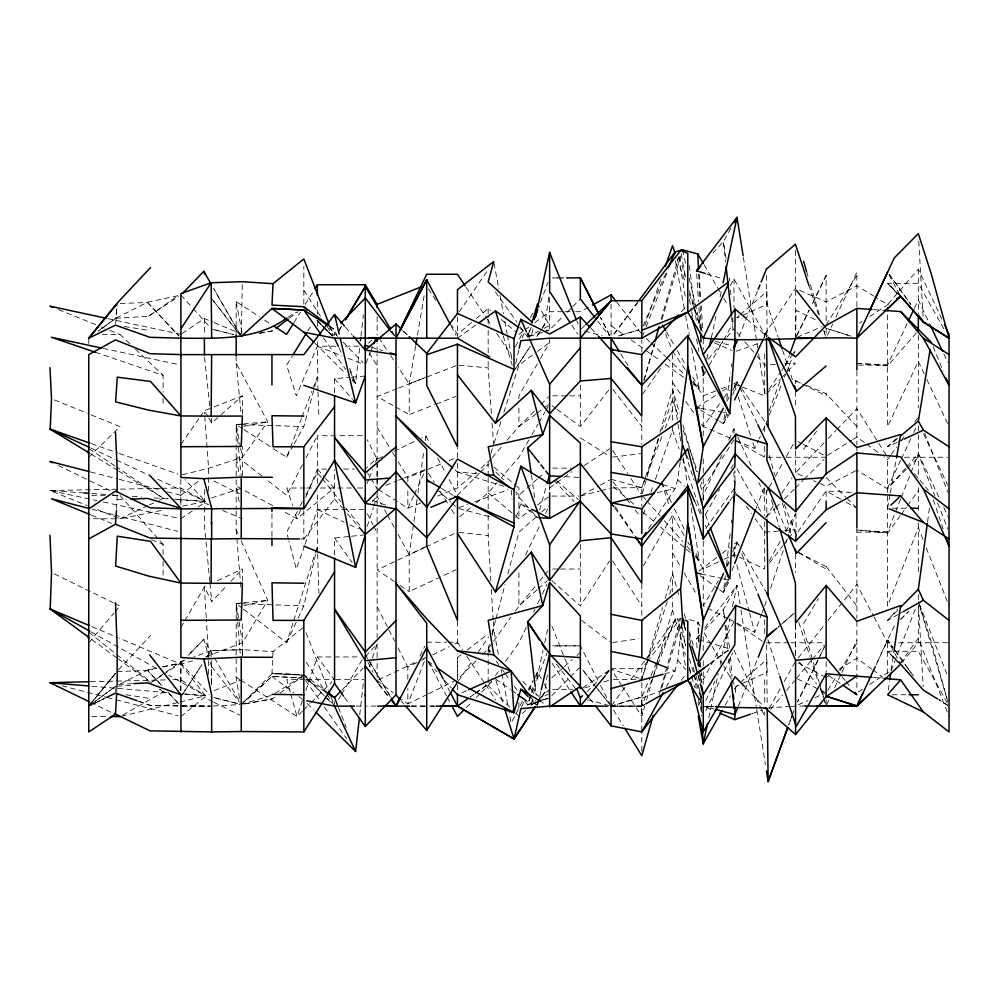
<?xml version="1.0" encoding="UTF-8"?>
<svg xmlns="http://www.w3.org/2000/svg" width="999" height="999" viewBox="0 0 999 999"><rect width="100%" height="100%" fill="white"/><g stroke="black" fill="none" stroke-linecap="round" stroke-linejoin="round"><path stroke-width="0.75" stroke-dasharray="5 3.75" d="M180.856 504.483L180.856 495.254L198.489 481.031M208.579 491.258L208.579 468.244L204.708 415.384M208.579 674.35L208.579 655.931L206.331 619.118M211.651 684.839L211.651 666.608L210.002 660.851M242.37 655.057L242.382 621.266M242.37 581.306L242.37 569.018L215.622 581.605M242.357 475.686L242.382 446.516M242.37 414.248L242.37 395.816L211.401 407.967M271.953 536.351L271.953 513.111M300.849 538.936L303.833 538.961L303.833 508.229M303.833 304.183L303.833 266.471M317.582 552.435L317.382 491.058M317.382 483.379L317.382 435.751L365.259 435.714M317.907 390.509L317.382 340.06M317.382 326.236L317.382 321.628M377.123 677.447L377.123 659.015M377.123 657.479L377.123 643.656L365.259 656.93M377.123 528.434L377.123 637.512M377.123 522.29L377.123 491.57M377.123 477.972L377.123 488.736L367.632 473.002M377.123 476.436L377.123 462.612M377.123 461.076L377.123 353.546M377.123 352.01L377.123 342.782M641.808 751.086L641.808 732.529M641.808 730.993L641.808 696.977L650.424 676.997M641.808 352.21L641.808 339.835M703.246 671.965L703.246 684.24M703.246 665.821L703.246 658.141M703.246 650.449L703.246 633.553M703.246 478.783L703.246 500.262M703.246 472.639L703.246 457.267M734.952 481.431L735.014 470.654M241.296 333.466L242.345 283.229M242.257 655.756L242.382 649.662L273.039 651.66L303.833 626.96M180.831 479.408L180.757 504.845M795.579 337.949L796.166 310.352L816.608 320.292M735.501 692.569L735.664 686.563L723.838 666.37M273.039 651.66L271.99 673.076L303.833 674.675L327.185 692.12M116.758 691.882L117.095 685.951M116.546 508.916L117.17 495.117M115.609 323.601L117.17 303.634M115.609 691.558L116.096 685.401M177.884 295.716L147.527 302.197L115.634 318.306L98.526 330.944L115.634 318.306L116.783 307.617M352.297 380.232L355.594 383.504L359.578 348.376M360.964 336.163L363.386 314.76M359.752 714.797L363.386 682.717M666.171 687.237L675.024 670.991L677.747 660.202L681.43 627.647M719.705 589.885L723.363 592.557L725.324 575.574M726.56 564.76L730.469 530.794M731.355 523.076L731.718 519.992M648.626 528.596L675.024 488.598L677.747 479.67L680.219 461.625M927.584 521.69L929.47 507.854M719.53 421.453L723.363 423.763L725.286 409.94M726.785 399.188L730.419 373.077M731.268 366.933L731.705 363.861M417.045 499.213L409.228 554.682L409.228 591.545L456.081 569.705M417.919 493.044L424.001 449.9M425.312 440.659L425.961 436.039L421.778 438.037M888.273 690.147L889.622 680.906M891.195 670.142L893.893 651.673M544.742 324.363L541.321 329.545L544.742 324.363L549.425 293.044M544.742 692.332L536.201 705.269L544.742 692.332L547.864 671.44M415.659 345.829L409.228 383.866L409.228 414.585L434.752 404.657M417.47 335.189L424.675 292.595M887.599 508.229L890.047 494.405M890.321 492.869L896.565 457.53M704.233 371.216L703.246 375.786L701.598 366.621M706.83 359.028L708.453 351.411M711.375 337.699L715.921 316.358M720.142 296.553L721.44 290.459M708.778 717.844L718.194 673.663M720.142 664.51L729.894 618.806M732.492 606.605L737.037 585.277L704.045 628.808M532.942 328.883L531.306 336.388L527.597 333.753M532.292 699.837L531.306 704.345L527.597 701.723M533.591 693.843L535.227 686.338M536.863 678.833L543.081 650.324M544.717 642.832L548.314 626.323M515.734 363.424L518.818 349.775M298.102 618.194L303.833 605.906L315.684 553.808M316.021 552.322L317.382 546.366L315.484 552.297M540.934 691.146L537.462 706.056L529.17 697.664M488.174 682.579L488.174 648.788L489.348 644.255M492.057 633.678L495.579 620.179M495.979 618.693L505.069 584.39M507.842 573.95L518.906 532.192L537.112 516.071M723.763 578.833L729.832 580.132L723.363 592.557L726.985 579.17M733.016 556.868L737.037 542.007L739.372 546.016M489.972 652.384L488.186 649.887L489.373 645.516M492.145 635.327L493.731 629.507L498.863 657.105M294.118 443.918L303.833 426.548L317.382 376.935L312.437 389.847M539.56 510.127L546.69 484.852M643.905 380.307L654.033 344.493M661.201 319.131L678.496 257.954M659.09 694.555L660.364 690.072M660.789 688.586L680.606 618.456L648.438 660.102M658.241 438.299L641.808 495.154L645.903 499.8M659.977 432.305L672.527 388.923L679.445 412.862M642.232 677.684L662.574 607.579M665.172 598.626L672.527 573.264L676.847 588.249M621.878 685.726L641.808 716.37L644.83 705.906M646.565 699.912L653.483 675.973M653.92 674.475L672.527 610.139L672.527 597.852M643.993 380.344L654.919 343.256M661.925 319.518L681.605 252.759M661.925 687.487L679.42 628.146M542.582 332.355L527.609 336.963L530.606 326.935M548.251 698.226L527.609 704.932L533.179 686.301M535.739 677.697L537.462 671.965L541.258 678.658M490.896 453.471L492.707 447.589M494.08 443.181L501.098 421.091M503.908 412.25L518.906 365.122L536.113 352.422M243.594 609.24L286.651 642.769L293.269 622.002M293.743 620.516L315.01 553.783M729.832 413.499L723.363 423.763L726.673 413.673M732.791 394.955L737.037 381.98L740.596 387.038M367.17 526.411L373.326 507.692M373.801 506.256L377.123 496.178L381.606 504.333M369.543 666.683L371.915 659.49M372.39 658.054L377.123 643.656M667.245 601.635L641.808 679.183L612.612 679.62M669.642 594.318L672.527 585.539M764.697 605.906L766.658 600.074M770.554 588.411L783.228 550.499M785.676 543.206L787.137 538.823M789.085 532.991L795.429 514.035L785.689 531.48M302.435 700.524L296.965 716.495L241.346 680.544M305.919 690.359L317.382 656.98L360.627 656.942M644.83 325.549L660.938 279.108M643.319 514.248L644.83 509.902M650.873 492.482L653.383 485.227M655.406 479.42L672.527 430.082L672.527 425.474M641.808 493.818L641.808 487.612L659.215 437.599M661.775 430.244L672.527 399.35L679.07 418.244M304.533 545.804L296.303 569.043L288.948 541.008M305.045 544.355L317.382 509.502L363.711 509.453M515.971 517.519L520.879 503.696L530.469 508.578M769.193 410.801L780.269 380.244M785.551 365.634L789.247 355.507M791.882 716.108L788.711 724.849L792.931 713.286M792.407 714.647L793.993 710.277M520.442 326.96L527.609 336.963L531.368 326.885M540.496 302.397L548.014 282.23M524.925 701.173L527.609 704.932L534.59 686.201M536.738 680.444L546.94 653.071M737.125 623.264L754.732 632.28L761.55 614.235M762.075 612.849L764.173 607.292M243.968 429.582L286.651 457.267L289.935 448.663M290.484 447.227L301.461 418.531M302.01 417.107L311.888 391.283M642.919 335.239L644.03 332.367M646.241 326.623L668.381 269.206M612.612 706.143L641.808 706.068L652.335 678.796M652.884 677.359L657.317 665.871M657.866 664.435L675.024 619.942L680.119 618.194M424.313 661.5L407.842 703.933L401.698 699.25M723.363 592.557L728.458 579.495M731.855 570.779L734.115 564.972M756.168 508.366L764.085 488.049M856.88 532.167L887.599 532.117L894.992 513.299M895.566 511.85L900.686 498.813M901.26 497.377L910.364 474.213M910.926 472.764L918.331 453.946L934.827 495.929M891.008 670.953L916.046 607.217M365.846 363.673L370.354 352.247M370.916 350.811L372.615 346.528M366.97 483.716L368.668 479.433M369.23 477.997L372.615 469.43M375.424 462.287L377.123 458.004L365.259 469.08M612.612 487.974L641.808 487.612L662.287 435.589M665.134 428.371L672.527 409.578M762.836 430.669L767.02 420.766M769.342 414.997L781.518 384.665M784.415 377.435L785.576 374.55M786.151 373.102L792.532 357.217M793.106 355.769L795.429 350L793.718 352.547M738.985 336.588L757.617 290.734M738.398 705.981L757.617 658.691M300.462 510.202L296.965 518.706L282.105 510.701M305.706 497.452L317.382 469.105L326.648 469.105M335.914 346.191L317.382 346.203L296.303 395.829L286.638 365.097L292.295 355.956M643.044 326.161L666.42 271.953M651.036 675.574L656.568 662.737M657.192 661.313L675.024 619.942L628.683 682.379M726.598 566.233L729.058 560.539M732.742 551.985L737.037 542.007L739.36 547.777M522.165 337.849L524.712 332.205M521.515 707.217L524.075 701.585M529.17 690.297L532.991 681.842M535.539 676.198L537.462 671.965L536.038 674.725M736.138 440.596L754.732 448.526L758.478 440.284M759.09 438.911L760.339 436.163M703.246 499.8L703.246 495.192L722.215 454.233M728.746 440.109L733.978 428.821L737.25 435.876M705.868 710.751L732.667 652.859M286.651 642.769L297.465 619.555M413.673 495.729L407.842 508.241L396.328 500.924M414.31 494.343L424.675 472.115M705.856 700.499L714.922 681.006M894.205 625.948L875.873 665.334L887.599 640.122L892.969 647.577L887.599 640.122L899.912 662.849M827.459 335.227L832.691 324.026M835.951 317.033L856.88 272.215L856.88 307.867M826.81 704.595L829.42 698.988M834.652 687.787L841.183 673.788M841.845 672.389L856.88 640.184M723.363 423.763L727.996 413.948M763.711 338.211L766.358 332.605L767.369 335.527M858.416 365.097L887.599 365.06L907.217 323.476M914.397 308.229L918.331 299.912L929.445 323.476M900.673 460.264L887.599 487.999L906.255 469.343M901.323 458.878L911.138 438.074M913.748 432.517L917.02 425.586M525.586 555.119L540.272 524.487M545.616 513.349L548.289 507.779M526.248 627.472L518.906 642.794L504.445 662.961M533.603 612.15L534.94 609.365M537.599 603.796L539.61 599.625M542.282 594.043L546.952 584.303M420.055 656.106L424.725 646.378M796.927 335.264L809.165 310.239M826.148 275.499L811.887 304.683L826.148 275.499L826.148 322.777M817.994 660.139L797.614 701.835L819.355 657.33M818.681 658.741L824.113 647.627M796.253 336.563L809.165 310.19M820.042 655.943L825.474 644.842M515.409 346.815L523.226 331.618M530.344 317.819L533.191 312.287M522.514 700.961L511.138 723.064L509.14 712.324M528.209 689.922L533.191 680.257M302.36 464.835L286.638 495.292L266.945 479.945M305.944 457.904L317.382 435.751M297.352 511.388L286.638 532.155L288.561 539.535M300.224 505.856L302.36 501.698M305.944 494.78L317.382 472.627L321.291 477.485M726.972 401.286L729.133 397.152M732.729 390.259L737.037 381.98L739.048 386.126M733.978 621.84L703.246 679.645L701.51 673.651M730.232 285.726L733.978 278.971L764.697 334.315L764.697 337.387M705.494 514.585L719.742 488.961M730.981 468.718L733.229 464.672M769.193 560.988L780.444 540.871M286.651 457.267L293.369 445.242M730.968 228.147L723.363 241.696L713.036 252.884M768.443 488.523L764.697 495.217L758.815 482.505M769.193 487.187L774.437 477.809M775.187 476.461L783.441 461.738M786.438 456.368L795.429 440.297M769.193 708.403L780.444 688.311M784.19 681.605L795.429 661.525M705.519 371.803L703.246 375.786L702.097 366.608M709.278 365.147L722.851 341.208M723.601 339.885L732.642 323.913M725.112 705.182L730.381 695.866M734.153 689.223L739.123 683.541M537.337 363.798L518.906 395.829L518.906 398.901M540.409 358.466L549.625 342.457L549.625 339.385M528.883 439.947L518.906 457.292L501.061 478.034M531.955 434.602L538.111 423.926M538.873 422.589L545.017 411.913M545.791 410.577L548.089 406.568M180.931 627.397L184.053 622.002M184.84 620.654L204.358 586.913L207.18 585.589M643.344 565.821L672.527 515.322L671.565 512.45M803.546 623.588L818.356 598.551M338.499 699.512L340.859 695.516M341.646 694.218L362.125 659.815M205.669 656.805L242.382 642.782L267.794 600.249L239.972 538.186M727.634 618.393L703.246 605.906L718.219 580.931M726.885 566.483L729.245 562.537M293.918 322.615L300.387 312.175M305.244 304.345L313.336 291.283M307.667 331.156L311.713 324.625M826.148 324.937L856.88 275.462M827.771 690.297L835.851 677.272M839.897 670.766L856.88 643.418M733.978 439.822L703.246 487.999L701.236 482.192M551.898 580.744L580.357 605.906L609.415 561.088M699.525 661.226L697.851 663.811L698.875 669.705M182.605 694.155L201.91 664.747L180.931 696.715M206.943 657.08L211.139 650.686L242.382 649.662L211.139 650.686L193.856 656.905M206.955 657.092L211.151 650.699L211.463 684.565M515.721 368.369L530.232 346.366L514.01 371.004M540.471 330.831L536.201 337.312L540.471 330.844M764.697 334.315L795.429 288.549M768.968 389.46L780.918 371.64M781.767 370.367L784.327 366.546M785.189 365.272L792.869 353.821M765.559 517.395L773.238 505.944M781.767 493.231L792.007 477.984M459.178 311.9L487.674 270.354M458.316 681.118L473.002 659.715M478.184 652.16L488.548 637.05M491.995 632.017L493.731 629.507M797.926 531.943L826.148 490.921L852.272 492.47M180.931 444.455L199.151 418.219M200.025 416.97L204.358 410.726L209.99 408.516M642.682 394.106L661.113 367.52M729.782 500.961L733.316 495.904M705.968 528.246L733.978 488.823M182.38 474.787L208.579 468.244L242.382 457.28L267.794 421.84L236.176 363.062L236.176 355.382M482.692 654.283L488.174 648.788L492.694 642.482M493.606 641.221L510.764 617.27M515.284 610.976L535.751 585.701M488.174 685.651L489.985 683.129M495.404 675.574L499.925 669.268M803.546 449.413L817.107 430.469M730.419 438.149L703.246 426.548L720.416 402.684M724.038 397.652L729.457 390.122M890.309 455.731L887.599 459.478L883.915 456.78M891.22 454.483L896.64 447.003M901.16 440.759L905.668 434.515M914.709 422.04L917.419 418.294M900.249 515.746L887.599 533.216L856.88 530.007L887.599 532.117M901.16 514.497L906.58 507.017M907.479 505.769L918.331 490.784M900.249 663.224L918.331 638.274L949.05 716.458M641.808 706.068L604.932 706.143L611.076 706.131L624.974 687.324M699.325 635.027L696.503 638.761L697.29 651.111M681.218 680.381L685.901 674.25M303.833 538.961L334.553 498.926L334.553 469.73M641.808 681.118L641.808 668.668L647.489 661.326M557.005 409.34L580.357 426.548L609.215 389.46M769.505 562.899L782.941 545.716M783.903 544.492L787.749 539.585M788.711 538.349L795.429 529.757L784.677 530.606M798.301 657.879L824.225 625.174M828.071 620.354L856.88 584.49L873.313 615.659M90.722 703.708L115.297 673.426L88.749 706.143L104.795 698.313L91.433 704.844M606.281 674.55L609.153 671.028M115.222 673.975L88.749 706.131L104.795 698.301M539.722 580.931L543.681 576.173M544.667 574.987L548.638 570.217M770.654 709.315L782.542 695.067M786.5 690.321L794.43 680.831M796.415 678.458L811.288 660.614M812.274 659.427L824.163 645.154M901.473 662.986L918.331 642.769L918.331 605.444M88.761 642.769L113.948 613.124M114.947 611.937L119.992 606.006L114.398 603.271M708.204 359.203L726.048 338.274M727.035 337.113L733.978 328.983M481.093 468.206L491.146 458.828M492.145 457.667L502.06 446.153M507.005 440.397L518.906 426.573L534.265 411.201M476.361 502.822L488.174 492.919L497.102 482.642M941.857 319.081L918.331 269.168L887.599 304.533L874.799 296.728M916.345 332.904L887.599 365.971L858.416 363.436M905.444 468.344L887.599 488.873L856.88 470.154M906.43 467.207L918.331 453.521L939.897 499.275M898.201 614.435L887.599 620.404L897.626 608.953M372.177 501.71L377.123 496.178M699.6 635.401L696.503 638.761L702.297 640.534M704.77 629.807L723.363 609.652L737.037 585.277L739.959 603.696M681.518 311.688L685.689 307.168M118.307 669.892L150.574 635.476M206.244 617.582L204.358 586.913L211.738 601.61L226.523 585.876M230.757 581.381L242.37 569.018M766.82 393.569L780.594 378.896M781.655 377.772L795.429 363.099L784.677 363.798M824.038 442.819L795.429 472.889L805.206 477.135M162.7 666.92L180.919 663.036L184.041 659.79L180.919 663.011L164.111 674.025M828.271 438.386L835.688 430.694M836.75 429.595L856.88 408.703L886.775 455.956M341.97 689.972L363.174 668.094M897.352 610.601L887.599 620.404M900.786 619.268L908.466 611.538L900.786 619.305M543.993 331.843L549.625 329.832L562.799 316.596M567.182 312.188L571.578 307.779M572.677 306.681L580.357 298.951M479.395 473.164L457.455 495.217L448.663 478.708M480.494 472.052L488.174 464.335M466.233 707.617L471.715 702.097M476.111 697.689L480.494 693.269M481.593 692.17L488.174 685.551L514.51 712.037M551.823 695.591L580.357 666.92M243.431 702.285L271.978 673.651L303.833 675.212L331.268 702.821M476.111 660.876L457.455 679.57L457.455 653.458M540.846 404.607L548.526 396.915M795.429 487.999L803.109 480.319M804.207 479.22L823.95 459.465M907.354 468.244L918.331 457.267L947.514 457.23M766.895 516.471L774.575 508.803M775.674 507.704L780.069 503.334M784.452 498.951L794.33 489.098M302.435 711.076L296.965 716.495L290.871 694.38M303.534 709.989L310.102 703.483M311.201 702.409L332.018 681.805M88.761 457.267L119.992 426.635L88.611 413.848M581.455 328.821L584.74 325.699M586.937 691.583L597.914 681.181M605.594 673.9L608.878 670.779M897.227 442.295L887.599 446.778L896.29 438.573M368.494 343.156L371.728 340.135M209.59 659.415L203.796 639.273L188.199 655.469L203.796 639.273L241.234 704.482L271.953 676.423L302.31 677.921L271.953 676.41L241.234 704.52L213.137 697.377L239.76 704.108M208.791 418.069L211.738 422.977L219.68 415.934M220.816 414.922L242.37 395.816M541.658 512.037L548.488 505.993M537.112 589.81L518.906 605.931L518.906 569.043M538.249 588.798L547.352 580.744M551.898 677.622L563.286 667.557M564.423 666.545L572.39 659.49M576.935 655.456L580.357 652.434M537.112 479.17L518.906 495.242L515.609 491.933M538.249 478.159L543.943 473.139M522.315 713.448L525.736 710.426M531.418 705.406L538.249 699.387M539.385 698.376L549.625 689.335M736.812 317.595L739.123 315.584M740.284 314.573L766.87 291.458L767.207 304.295L737.025 317.982M740.284 682.542L766.87 659.415L767.207 672.252L735.664 686.563M897.651 438.436L887.599 446.778M471.628 322.427L457.455 334.315L451.648 325.224M476.361 318.469L488.174 308.579L490.546 310.552M459.815 516.683L471.628 506.78M437.612 496.053L457.455 487.937L476.361 472.152M180.856 716.483L204.358 697.502L212.512 701.573M461.076 654.795L457.455 657.604L457.455 678.821M467.12 650.112L487.674 634.19M698.95 571.116L717.382 557.03M722.302 553.271L729.67 547.639M734.59 543.881L737.037 542.007M289.398 318.169L297.814 311.813M244.218 703.995L272.552 698.85L274.962 697.027M279.77 693.393L302.622 676.148M710.039 663.661L729.832 648.975L725.848 624.775M710.039 663.611L729.832 648.975L703.746 640.983M537.337 351.523L549.625 342.457M536.113 413.873L518.906 426.573L518.906 405.057M537.337 412.974L543.481 408.441M544.717 407.53L548.401 404.807M549.625 487.999L571.753 471.678M518.906 334.328L523.813 330.719M525.049 329.807L529.97 326.198M534.877 322.577L549.625 311.725L563.448 311.713M515.359 515.709L518.906 518.681L531.193 509.64M537.337 505.119L549.625 496.078L578.821 496.053M457.467 338.174L476.473 324.563M475.212 693.456L491.683 681.668L475.212 693.418M115.634 318.306L148.601 316.233L178.421 295.354M152.335 681.593L164.748 672.889M165.996 672.015L180.894 661.575L186.663 659.502M182.093 333.516L204.358 318.531L212.812 322.053M180.856 518.693L193.232 510.377M198.177 507.042L204.358 502.884L208.591 504.645M148.601 316.233L178.334 296.753M149.9 683.353L162.825 674.874M584.19 465.571L609.802 448.751M859.452 323.226L862.025 321.541M869.742 316.483L890.334 302.972M582.917 687.624L609.802 669.979M858.166 692.032L863.311 688.661M869.742 684.44L891.632 670.092M288.112 317.17L295.966 312.212M696.503 407.604L717.419 394.38M722.652 391.071L729.195 386.938M734.427 383.641L737.037 381.98M275.025 693.406L302.522 676.036M827.434 455.469L851.76 440.222M853.034 439.41L856.88 437L865.484 443.294M826.148 677.497L828.708 675.886M838.948 669.467L856.88 658.229L871.628 669.005M122.702 715.084L163.411 692.032L167.919 692.432M641.808 706.131L644.517 704.607L641.808 706.131L611.076 706.131L597.639 688.973M899.525 613.686L903.496 611.45M588.374 307.317L580.357 311.7L575.749 311.713M581.693 495.317L599.05 485.814M600.387 485.089L609.74 479.97M527.609 336.963L538.623 331.206M544.118 328.321L549.625 325.437L539.735 308.029M855.544 470.854L826.148 486.213L817.769 482.579M527.609 704.932L535.864 700.599M537.237 699.887L548.251 694.118M147.527 670.154L156.631 668.206L147.527 670.154L115.634 686.276L88.749 706.131L115.634 686.276L132.118 685.239M407.842 679.345L407.842 667.057L420.242 660.963M421.628 660.289L424.375 658.94M432.654 654.882L449.188 646.753M454.695 644.055L457.455 642.694M427.135 694.455L407.842 703.933L407.842 688.561M428.521 693.781L456.081 680.244M382.704 456.643L377.123 459.303L367.345 439.872M393.868 451.323L416.196 440.696M378.521 679.857L417.594 661.238M423.176 658.578L425.961 657.255M425.949 546.665L377.123 569.917L395.092 582.03M148.002 505.594L119.992 518.806L88.761 518.718M149.413 504.932L153.609 502.947M159.216 500.299L163.411 498.314L168.082 498.676M718.618 561.838L703.246 569.03L695.566 555.606M724.2 559.228L733.978 554.657L738.161 556.618M424.388 547.614L409.228 554.682L398.027 534.265M425.761 546.965L456.081 532.829M898.613 441.658L902.734 439.735M461.688 692.881L467.345 690.384M796.965 337.35L821.977 326.71M798.351 704.72L808.079 700.586M815.034 697.627L824.762 693.493M407.842 482.117L407.842 477.51L443.281 463.012M448.951 460.689L457.455 457.217L457.455 448.014M420.604 503.021L407.842 508.241L407.842 489.797M397.227 388.574L377.123 396.553L394.505 406.318M398.663 388.012L425.949 377.185M385.739 485.314L397.227 480.744M398.663 480.182L402.984 478.471M404.42 477.897L425.961 469.343M641.808 698.226L659.053 691.433M715.821 390.921L703.246 395.829L692.719 380.482M721.403 388.736L729.782 385.477M214.198 690.571L242.357 679.607M456.031 365.671L409.228 383.866L398.239 367.182M436.176 404.108L456.031 396.391M458.903 507.704L467.607 504.52M474.862 501.86L508.241 489.647M548.214 698.301L531.306 704.345L542.732 699.949L522.277 681.168M736.238 351.186L759.415 343.094M752.172 713.586L762.312 710.052M211.513 497.977L242.357 487.962M584.74 687.924L594.979 684.702M603.758 681.942L609.615 680.107M544.118 331.556L549.625 329.832M270.916 695.504L241.234 704.482L272.552 698.85M192.57 660.739L180.931 664.223L119.143 638.136M618.393 335.989L638.885 329.882L618.393 335.976M611.076 706.131L641.808 696.977L612.537 705.669M664.61 673.85L675.024 670.991L667.807 668.069M580.357 496.053L599.375 491.071M600.836 490.684L609.615 488.386M121.491 716.246L178.446 702.397M179.945 702.035L205.419 695.828L180.931 664.223L180.707 690.309M657.18 492.644L675.024 488.598L663.473 484.727M243.868 605.556L267.794 600.249L243.731 602.722M162.7 666.907L180.919 663.011L209.603 694.742M161.176 510.464L119.992 518.806L94.256 508.416M182.542 506.131L205.419 501.486L185.015 479.545M243.868 426.261L267.794 421.84L243.731 423.901M612.612 642.544L638.736 638.748M612.612 457.092L641.808 453.546M334.553 554.982L334.553 537.999L349.925 536.401M351.461 536.238L365.297 534.802M242.233 602.884L236.214 603.496L236.176 677.197L239.748 699.874M334.553 392.719L334.553 378.671L349.925 377.36M351.461 377.222L365.297 376.036M242.233 424.026L236.214 424.538L236.176 509.752M778.533 531.081L764.697 532.167L755.044 518.543M768.106 708.029L789.472 706.418M790.996 706.318L804.744 706.031M775.449 364.398L764.697 365.097L756.767 355.781M213.212 706.031L239.673 704.62M118.694 684.39L132.355 683.666M117.17 499.725L126.286 499.325M120.217 303.509L147.54 302.46L178.846 335.889L147.54 302.46M117.17 671.59L147.54 670.416L162.15 686.026L147.54 670.416M90.397 681.705L166.633 679.882M172.864 679.732L180.644 679.545L205.419 695.828L182.105 693.855M160.414 488.324L49.95 490.534L87.113 505.531M161.975 488.286L180.644 487.912L205.419 501.486L174.326 499.3M947.514 642.732L898.351 642.769M376.036 706.118L365.284 706.093M411.363 706.093L426.723 706.118M557.305 277.909L552.697 277.909L560.377 277.897M558.841 277.909L564.984 277.909L561.913 277.897M564.984 311.713L574.213 311.713M345.179 346.191L359.078 346.178M552.697 395.829L568.069 395.829M569.605 395.829L580.357 395.829M736.65 441.346L764.697 457.267L784.677 457.267M786.213 457.267L826.148 457.267M904.495 457.267L918.331 457.267M552.697 468.119L571.141 468.094M343.631 469.093L354.445 469.08M305.157 487.999L286.8 487.999L292.607 505.544M306.681 487.999L314.323 487.999M320.442 487.999L351.298 487.999M357.517 487.999L363.723 487.999M892.207 508.229L907.567 508.229M552.697 569.03L558.841 569.03M560.377 569.03L580.357 569.03M426.723 642.22L446.703 642.22M448.239 642.22L457.455 642.22L462.562 649.912M766.233 642.769L789.285 642.769M790.821 642.769L826.148 642.769M874.025 617.02L887.599 642.769L892.207 642.769M578.821 645.866L552.697 645.866L580.357 645.854L597.814 680.119M611.076 668.693L641.808 668.668M305.157 679.645L286.8 679.632L290.459 692.906M306.681 679.645L334.203 679.645L317.382 656.98M335.764 679.645L363.723 679.645M552.697 689.335L572.677 689.31M892.207 694.755L907.567 694.755M182.467 706.156L211.651 706.131M356.056 706.106L363.748 706.118M892.207 651.273L887.599 651.261L898.113 662.662M893.743 651.273L918.331 651.298L947.551 703.446M411.363 706.093L425.187 706.106M180.931 706.081L210.115 706.118L149.962 705.331L138.474 701.261M102.135 334.415L119.992 334.465L129.932 343.893M91.733 495.304L105.12 495.342M112.55 495.367L118.506 495.392M91.733 716.52L108.092 716.57M177.834 706.068L149.962 705.294L138.474 701.223M239.285 424.637L236.214 424.538L241.159 475.586M240.821 424.675L303.833 426.548M239.285 603.608L236.214 603.496L237.587 620.579M240.821 603.658L303.833 605.906M706.293 706.268L713.873 706.58M271.978 673.651L302.31 675.162M564.984 476.66L578.821 477.422M856.88 363.311L887.599 365.06M84.153 492.944L49.95 490.534L97.14 500.686M91.933 493.494L105.919 494.48M112.138 494.917L118.357 495.354M132.355 496.341L141.683 497.002M154.121 497.877L168.107 498.863M873.476 309.603L882.529 310.252M174.301 499.138L205.419 501.486L154.62 477.809M91.933 686.238L168.107 692.682M873.476 677.472L882.529 678.271M458.991 365.259L488.174 367.869L491.433 413.948M455.094 469.942L457.455 471.99L480.119 474.013M182.917 693.793L205.419 695.828L168.656 675.274M458.991 532.355L488.174 535.489L490.896 581.568M124.388 326.511L149.6 330.469M125.874 694.705L149.6 698.426M701.048 408.404L722.252 412.162M723.763 412.425L726.797 412.962M107.792 318.631L180.856 334.34M103.197 348.389L179.333 364.747M701.048 573.975L722.252 578.508M103.222 501.998L179.333 518.369M213.137 329.42L233.841 334.64L211.651 329.046M90.572 471.953L117.657 478.946M119.168 479.333L161.289 490.209M167.308 491.758L180.856 495.254M92.07 509.24L113.137 514.672M114.635 515.059L177.847 531.356M61.988 685.789L105.619 697.052M107.13 697.439L114.648 699.387M116.159 699.775L177.847 715.696M458.941 508.616L491.683 517.207M715.321 341.358L731.892 345.816M703.259 706.068L713.81 708.903M584.74 331.056L602.297 335.801M587.662 699.799L609.615 705.744M611.076 479.245L641.808 487.612M689.472 619.667L697.851 621.977L700.212 626.011M706.643 273.913L721.128 278.346M371.141 347.103L382.842 350.686M457.455 471.99L503.883 486.338M851.036 336.126L826.148 328.259L849.562 335.751M638.873 678.221L611.076 669.13L621.041 684.452M95.504 352.297L163.087 375.324L163.087 392.232M91.321 443.618L117.757 452.922M119.231 453.446L177.997 474.113M372.602 500.337L387.225 505.756M733.978 383.841L764.697 395.829L764.697 352.784M317.382 346.203L342.058 355.944M347.864 358.229L363.823 364.523M58.529 309.64L95.692 324.65M101.411 326.96L104.271 328.109M109.977 330.419L119.992 334.465M54.371 399.9L87.188 413.274M91.508 515.159L111.551 523.364M151.636 539.76L163.087 544.443L163.087 555.194M214.223 322.64L242.37 334.365M222.665 510.501L242.37 518.718M795.429 383.778L795.429 380.719L801.011 383.079M806.593 385.439L826.148 393.693L856.88 426.548M91.846 626.61L117.707 637.537M799.612 290.359L826.148 301.86L856.88 285.801L873.513 295.941M714.223 342.794L732.042 350.499M813.586 480.756L816.37 481.968M706.006 707.205L715.596 711.35M91.109 448.214L115.097 459.403M116.508 460.052L148.976 475.187M739.56 557.267L764.697 569.03L764.697 521.391M317.382 509.502L344.143 522.165M349.787 524.825L358.229 528.833M58.354 465.534L110.177 490.646M90.572 702.359L112.987 713.224M797.527 678.97L826.148 692.906M54.321 573.901L112.999 602.584M795.429 380.719L801.011 383.466M802.409 384.153L826.148 395.829L826.148 393.693M213.861 481.031L239.66 493.918M213.861 702.247L239.66 715.147M826.148 566.483L796.765 551.585L826.148 569.03L826.148 566.483L856.88 605.906M728.995 619.093L735.764 622.564M798.101 441.695L802.11 443.768M803.446 444.468L826.148 456.281M798.101 662.911L823.476 676.111M272.652 505.606L236.176 485.964L239.835 505.319M91.034 631.868L159.116 669.942M395.841 407.068L409.228 414.585M840.846 499.2L826.148 490.921L826.148 499.637M846.19 502.21L855.544 507.48M441.433 488.449L453.459 495.492M700.336 409.915L718.244 420.679M90.996 454.083L117.333 470.167M118.644 470.966L163.411 498.314L116.034 466.67M539.173 700.549L545.704 704.57M580.357 437.837L609.802 456.468M378.396 489.547L395.042 500.112M329.433 326.398L334.553 329.67L336.775 335.339M306.393 679.632L325.587 691.907M236.176 677.197L240.06 679.707M242.682 428.733L236.214 424.538L240.422 446.865M236.176 335.414L236.176 301.611L259.465 316.733M264.635 320.092L271.104 324.288M89.136 448.713L114.748 465.821M400.237 585.489L409.228 591.545M828.708 675.561L841.508 684.29M736.538 623.576L763.423 641.895M520.192 328.509L522.664 330.257M495.479 678.958L510.302 689.46M511.538 690.334L516.483 693.843M427.959 661.288L431.643 663.898M611.076 325.624L624.937 335.502M631.231 339.985L645.092 349.862M646.353 350.761L660.202 360.639M665.247 364.235L684.14 377.697M692.956 383.991L699.25 388.474L691.296 345.954M700.162 575.661L718.481 588.998M866.707 444.193L878.995 453.184M872.851 669.904L882.679 677.097M91.696 639.46L116.858 657.904M118.119 658.828L149.575 681.88M159.64 689.26L163.411 692.032L159.815 689.148M552.085 405.719L555.769 408.429M329.633 325.999L334.553 329.67L334.553 335.302M271.953 676.423L294.018 692.894M298.926 696.553L302.61 699.3M581.58 620.379L609.852 641.845M377.123 680.519L393.094 692.694M262.025 476.111L236.176 455.981L239.273 475.636M242.357 608.291L236.214 603.496L242.382 642.782M89.061 632.429L115.447 653.583M116.646 654.545L150.225 681.455M494.093 467.232L515.359 485.052M516.545 486.038L518.906 488.024L518.906 518.681M520.879 503.696L537.462 517.569L516.196 494.155M501.173 319.468L516.545 332.342M488.174 492.919L514.173 514.71M746.877 319.131L766.932 336.301M613.423 486.8L628.708 499.875M629.882 500.874L635.764 505.906M642.819 511.938L654.582 522.002M660.451 527.035L685.139 548.151M686.325 549.15L691.021 553.184M695.729 557.205L699.25 560.214L690.421 503.633M556.455 480.419L578.071 499.338M488.186 649.887L490.459 651.972M436.975 489.31L450.624 501.923M451.76 502.972L456.318 507.18M646.303 338.511L649.687 341.695M650.811 342.757L665.459 356.581M666.583 357.642L684.615 374.662M692.494 382.105L699.25 388.474L691.433 374.987M135.464 349.126L163.087 375.324M677.747 479.67L684.44 486.063M403.683 331.331L408.079 335.527M314.847 343.156L345.691 373.688M307.13 703.496L313.748 710.027M900.636 296.228L887.599 283.304L918.331 283.341L943.805 328.796M900.636 664.185L887.599 651.261L899.55 663.149M899.55 295.18L887.599 283.304L898.113 294.693M826.148 477.51L845.903 497.252M847.002 498.351L855.781 507.13M402.585 330.569L408.079 336.064M495.854 472.065L503.546 479.782M488.174 648.788L490.372 650.998M515.609 713.149L518.906 716.458M317.607 320.791L322.902 326.211M323.963 327.285L332.43 335.951M305.944 676.835L323.963 695.254M325.025 696.328L331.381 702.834M745.741 687.811L762.786 705.481M329.083 327.61L337.6 336.438M342.932 341.945L363.149 362.887M553.871 480.282L574 501.523M590.946 328.209L597.302 334.952M178.846 703.858L167.37 691.595L178.846 703.92M180.919 295.055L192.183 307.517M193.219 308.654L209.603 326.773M428.771 662.699L436.975 671.865M444.143 679.882L451.311 687.886M317.382 469.105L324.313 476.885M325.299 477.997L334.203 487.999L296.965 518.706L294.543 511.401M646.927 500.961L660.264 516.071M664.372 520.716L682.841 541.633M686.937 546.278L691.046 550.924M695.154 555.569L699.25 560.214L694.542 550.474M119.992 495.392L158.978 539.772M160.002 540.934L163.087 544.443M334.553 378.671L352.597 399.463M334.553 498.926L342.482 508.079M347.44 513.811L358.341 526.398M677.747 660.202L685.776 669.48M345.454 327.173L352.397 335.189M400.961 700.611L403.933 704.058M736.95 332.48L740.908 337.138M744.879 341.795L755.781 354.608M914.51 473.613L928.383 490.422M842.007 676.773L844.979 680.369M845.978 681.568L850.923 687.562M322.265 478.696L340.846 501.785M345.729 507.867L360.389 526.086M378.721 684.602L389.285 697.764M597.639 321.016L609.153 335.701M799.262 661.9L816.545 683.965M820.391 688.86L824.225 693.768M596.678 687.749L582.267 669.367L594.755 685.289M595.716 686.513L609.153 703.658M556.343 664.11L575.549 688.623M616.833 302.272L640.846 333.029M612.999 481.705L625.474 497.689M626.435 498.926L631.243 505.069M635.077 510.002L638.923 514.922M211.651 298.639L239.323 334.091M213.561 301.086L239.323 334.128M211.651 666.608L239.323 702.085M612.936 389.46L641.808 426.548M589.66 698.363L594.318 704.332M390.422 330.831L394.081 335.764L390.422 330.856M379.258 684.19L389.485 697.602M530.194 696.378L537.462 706.056L536.913 701.46M889.385 274.638L910.851 304.458L889.385 274.65M913.536 676.148L893.855 648.813L907.254 667.557M334.553 537.999L352.098 562.449M908.153 668.806L910.826 672.552M495.354 291.933L516.858 321.953M496.241 661.151L498.938 664.897M502.522 669.904L504.308 672.402M505.207 673.651L509.69 679.907M514.173 686.163L518.643 692.419M344.493 697.389L349.013 703.708M614.697 507.854L634.577 535.839M746.265 506.156L751.535 513.586M323.464 337.899L345.779 369.58M352.023 378.446L355.594 383.504L348.401 365.085M305.619 680.531L320.791 702.072M324.363 707.13L346.678 738.798M741.483 388.299L766.358 423.638M672.527 382.405L682.18 396.278M685.689 401.323L694.467 413.936M701.498 424.026L703.246 426.548M672.527 351.074L685.689 370.254M615.347 506.843L634.977 535.901M465.971 287.088L486.426 317.882M487.275 319.168L491.545 325.587M496.653 333.279L511.138 355.095L511.925 359.44M466.833 656.331L484.727 683.279M485.576 684.565L495.804 699.962M571.828 325.199L577.797 334.253M378.808 337.674L387.262 350.499M390.634 355.632L394.867 362.05M552.197 663.398L570.117 690.571M612.737 450.474L627.684 473.451M631.006 478.558L640.971 493.881M612.737 561.088L641.808 605.906M303.833 290.384L320.442 316.196M327.085 326.536L332.892 335.564M306.318 662.225L326.248 693.206M327.085 694.48L333.728 704.832M428.446 288.886L435.901 300.562M428.446 473.239L434.253 482.317M440.047 491.408L448.339 504.383M451.648 509.577L455.794 516.071M620.779 353.833L628.059 365.584M613.498 710.052L623.201 725.711M377.123 427.285L391.67 451.073M392.482 452.397L394.905 456.368M398.139 461.65L407.842 477.51M369.218 352.722L377.123 365.834M208.054 416.845L204.358 410.726L204.595 413.836M394.43 335.477L392.07 331.506L394.43 335.539M390.484 696.827L368.431 659.815L390.484 696.89M365.284 654.532L367.644 658.503M704.145 264.772L720.691 293.032M723.838 298.414L727.784 305.145M704.145 632.742L711.238 644.842M712.025 646.191L723.051 665.034M742.482 551.361L766.583 592.794M672.527 552.934L680.207 566.171M684.053 572.789L697.102 595.304M666.42 331.793L674.238 345.292M677.359 350.686L685.177 364.185M684.053 535.464L672.527 515.322L672.527 591.708M687.886 542.182L689.422 544.867M544.305 684.015L549.625 693.393M736.975 468.718L762.449 514.61M384.59 509.777L386.825 513.861M387.575 515.222L394.293 527.472M889.048 274.825L899.912 294.892M425.961 436.039L430.357 444.293M437.674 458.054L445.741 473.201M428.159 661.388L446.466 695.791M447.202 697.165L450.861 704.045M451.036 325.936L456.043 335.402M443.881 680.294L449.6 691.171M600.599 685.564L609.677 703.408M377.123 606.78L388.299 628.696M388.986 630.069L394.58 641.033M398.064 647.876L407.842 667.057M367.345 513.623L372.939 524.712M373.626 526.111L377.123 533.041M368.044 662.487L372.939 672.202M739.722 387.512L757.142 423.389M661.613 482.242L671.703 503.134M674.387 508.703L685.139 530.981M943.818 353.971L947.739 362.287M924.212 373.826L918.331 361.351L887.599 426.548L887.599 312.287M926.822 379.37L949.05 426.511M923.551 433.903L947.739 485.189M943.818 507.592L949.05 518.681M339.023 347.789L342.207 354.657M349.862 371.141L355.594 383.504M737.899 437.287L752.284 468.369M733.978 650.037L760.776 707.966M761.438 709.377L764.697 716.433L764.697 711.837M236.176 511.288L236.176 529.72L239.335 536.775M694.692 501.386L701.585 516.858M705.356 525.287L706.605 528.109M527.16 333.466L529.67 339.111M777.946 510.701L787.774 533.466M933.128 346.628L943.156 371.004M686.463 454.82L689.31 461.775M665.571 333.828L671.952 349.638M741.683 553.558L757.342 592.582M576.935 321.253L578.071 324.126M551.898 626.061L571.253 674.862M784.34 504.483L794.48 530.207M924.587 432.979L947.914 492.345M937.674 503.159L947.914 529.22M922.876 539.248L918.331 527.659L887.599 605.906L887.599 457.267M926.285 547.927L949.05 605.856M919.467 604.32L947.914 676.698M338.436 707.554L346.178 727.384M329.533 325.212L333.441 335.277M306.069 632.717L328.409 690.284M331.206 697.452L333.991 704.682M705.431 514.66L709.228 524.837M677.06 258.791L685.626 283.479M689.148 293.631L694.18 308.154M694.692 309.603L702.747 332.829M683.104 429.87L697.702 472.015M672.527 430.082L679.07 448.951M682.604 459.115L702.747 517.182M933.328 499.8L943.156 528.708M689.422 638.873L690.908 643.281M766.358 301.86L778.171 337.088M782.604 350.299L792.444 379.657M661.425 482.292L669.143 505.269M685.376 453.883L694.08 480.307M808.865 285.277L818.468 314.585M823.75 330.706L825.674 336.563L823.975 330.644M798.788 622.452L809.827 656.168M810.314 657.629L818.468 682.542M820.391 688.411L823.276 697.202M823.75 698.663L825.674 704.532L823.975 698.601M767.831 639.547L779.357 674.937M919.255 604.482L931.355 642.182L947.814 701.635L918.331 601.585M734.452 385.314L737.749 395.604M738.224 397.078L750.961 436.763M752.846 442.644L754.732 448.526M503.171 335.851L512.2 365.097M495.941 680.419L503.171 703.808M806.58 271.553L808.328 277.472M810.501 284.852L819.63 315.871M803.546 629.183L819.192 682.354M819.63 683.84L823.538 697.127M679.47 256.606L685.526 277.335M689.422 290.721L693.318 303.996M695.042 310.002L701.098 330.657M685.526 645.292L677.747 618.631L685.526 666.296M689.422 658.678L693.743 673.438M694.18 674.987L701.96 701.573M771.478 500.062L779.183 526.798M682.916 424.837L696.765 472.739M700.224 484.715L703.246 495.192M677.285 589.747L679.445 597.24M684.203 613.723L685.501 618.219M689.397 631.705L693.294 645.192M698.051 661.675L699.787 667.669M672.527 610.139L685.514 655.044M689.41 668.506L695.029 687.974M698.488 699.937L702.821 714.909M769.23 455.444L774.587 474.737M782.392 502.934L791.445 535.576M684.515 625.824L685.739 630.319M697.964 675.249L699.999 682.742M734.777 557.642L733.978 547.002M736.775 565.097L749.15 611.388M749.55 612.874L754.732 632.28M682.479 249.8L685.651 263.261M689.173 278.221L701.498 330.582M684.24 625.237L685.651 631.218M696.216 676.098L701.847 700.037M236.176 301.611L242.095 332.879M240.697 448.351L242.382 457.28M675.374 260.914L685.326 314.061M685.601 315.584L689.298 335.327M494.006 263.074L498.863 289.148M500.012 295.279L503.434 313.686M504.857 321.353L507.142 333.629M507.43 335.164L511.138 355.095M501.148 669.38L501.723 672.452M502.01 673.975L508.004 706.193M681.156 253.546L685.576 277.997M689.447 299.388L691.383 310.09M691.658 311.613L692.482 316.196M696.628 339.123L698.838 351.348M682.267 627.622L685.576 645.953M689.447 667.357L690.821 674.987M699.138 671.166L701.198 682.941M726.098 258.329L723.363 241.696L725.574 261.75M729.332 277.984L729.832 281.006M724.862 618.731L723.363 609.652L724.213 617.37M678.746 256.818L685.526 298.339M743.356 257.218L757.692 347.739M758.653 353.883L765.459 396.84M740.933 609.827L756.468 708.029M756.718 709.565L765.459 764.809M672.527 388.923L677.772 422.565M678.021 424.1L679.682 434.802M679.919 436.326L680.644 440.921M683.266 457.742L687.562 485.277M531.456 475.174L534.677 497.889M689.335 265.547L694.355 305.357M694.555 306.893L696.291 320.667M689.335 633.503L690.484 642.694M693.581 667.195L694.355 673.314M694.555 674.849L696.291 688.636M698.026 702.409L698.413 705.469M535.127 686.138L536.201 695.329M209.778 405.944L204.433 356.481M211.201 418.331L211.738 422.977M731.68 317.307L733.041 329.658M725.062 625.087L727.946 651.323M728.795 659.04L731.006 679.095M236.176 363.062L241.171 414.148M209.84 581.818L204.445 525.474L204.383 488.586M209.99 583.341L211.738 601.61M511.263 490.084L512.012 499.075M236.176 529.72L240.859 587.237M237.712 622.14L240.472 656.306M730.544 290.172L730.893 294.742M732.667 317.632L733.016 322.215M730.419 656.605L731.955 676.435M492.082 423.164L493.606 444.655M699.15 274.25L700.761 299.151M701.161 305.369L702.859 331.83M696.703 273.888L698.488 301.686M698.888 307.854L700.174 327.922M702.659 366.533L703.246 375.786L702.846 366.546M699.15 642.207L697.851 621.977L698.738 642.007M700.449 662.437L700.861 668.668M700.961 670.217L701.76 682.667M697.989 661.925L698.488 669.642M698.888 675.824L699.375 683.541M699.775 689.71L700.174 695.891M700.274 697.439L701.46 715.958M491.346 589.248L493.156 619.954M493.244 621.49L493.606 627.634M918.768 241.358L923.201 318.756M918.593 606.231L923.201 686.725M698.738 274.051L699.899 300.262M700.174 306.418L701.273 331.094M699.625 662.05L699.899 668.219M700.174 674.387L700.586 683.628M701.061 694.43L701.81 711.375M317.969 392.02L318.893 416.158M317.62 553.958L318.893 593.431M766.358 332.605L766.445 337.275M766.47 489.997L766.92 517.919M766.433 275.374L767.17 336.001M766.445 644.892L767.195 705.519M180.919 663.011L180.894 661.575L180.919 690.609M795.941 513.199L796.141 531.456M204.358 318.531L204.395 335.227M795.441 250.387L795.491 288.836M795.504 290.372L795.566 336.501M795.441 624.5L795.491 656.793M457.467 316.92L457.467 336.613M457.467 684.877L457.467 690.933M918.331 269.168L918.331 313.736M918.331 335.227L918.331 407.767M918.331 425.811L918.331 478.509M918.331 487.724L918.331 513.836M918.331 523.051L918.331 572.777M918.331 594.555L918.331 603.883M887.599 642.769L887.599 673.501M856.88 371.016L856.88 444.805M856.88 446.366L856.88 451.048M856.88 527.484L856.88 618.281M856.88 621.353L856.88 691.333M826.148 327.884L826.148 338.037M826.148 661.763L826.148 672.439M826.148 699.887L826.148 705.993M795.429 391.433L795.429 406.743M795.429 451.148L795.429 472.639M795.429 554.02L795.429 572.714M795.429 624.088L795.429 653.521M764.697 426.548L764.697 434.228M764.697 446.516L764.697 457.267M764.697 487.999L764.697 515.596M764.697 619.73L764.697 635.089M764.697 679.645L764.697 705.706M733.978 278.971L733.978 307.767M733.978 428.821L733.978 433.429M733.978 471.903L733.978 481.131M703.246 338.898L703.246 349.65M703.246 369.63L703.246 437.3M703.246 541.296L703.246 605.906M672.527 354.058L672.527 423.938M641.808 417.195L641.808 444.555M641.808 495.367L641.808 506.206M641.808 584.078L641.808 618.244M641.808 682.667L641.808 716.37M611.076 304.108L611.076 336.613M580.357 385.065L580.357 426.548M580.357 544.455L580.357 605.906M549.625 297.764L549.625 331.106M549.625 485.014L549.625 492.694M518.906 702.659L518.906 708.791M488.174 308.579L488.174 317.932M488.174 319.493L488.174 324.176M488.174 330.419L488.174 353.821M488.174 361.626L488.174 367.869M488.174 462.275L488.174 476.71M488.174 477.609L488.174 509.19M488.174 515.384L488.174 535.489M457.455 463.361L457.455 487.937M457.455 621.253L457.455 647.302M377.123 316.671L377.123 335.102M377.123 462.375L377.123 490.034M334.553 701.86L334.553 704.67M317.382 301.661L317.382 313.948M163.087 398.376L163.087 406.056M163.087 561.338L163.087 576.698M88.761 338.986L88.761 343.594M341.646 326.236L337.699 332.854L341.646 326.248M637.949 301.898L612.936 335.589L637.949 301.935M794.267 613.199L777.984 627.197L794.267 613.199M473.938 694.355L470.142 697.077L473.938 694.33M272.552 330.881L257.642 333.591L272.552 330.881M434.415 706.118L428.271 706.118L434.415 706.131M713.873 706.543L706.293 706.206L713.873 706.505M947.764 705.344L938.785 699.612L947.764 705.306M332.355 335.939L316.995 320.479L332.355 335.964M701.71 703.483L700.162 700.898L701.71 703.533M240.472 335.189L213.736 288.611L240.472 335.202M609.677 335.414L600.599 317.607L609.677 335.452"/><path stroke-width="1.5" d="M272.402 477.297L241.234 477.172L203.796 478.658L180.919 477.46L180.931 354.608L149.962 353.696L115.497 339.897L88.749 354.595L88.749 731.93L115.497 714.135L116.671 693.368M180.856 355.856L180.856 337.412M272.402 657.33L241.234 657.18L203.796 658.978L180.919 657.517L180.931 508.229L149.6 475.274M180.919 620.342L241.234 620.004L242.382 583.229L211.139 583.316L211.251 538.374M180.919 446.728L241.234 446.453L242.382 416.059L211.139 416.133L211.651 354.608L303.833 354.608L334.553 314.573L344.468 326.024M115.497 714.135L149.962 730.843L211.651 731.93L211.651 694.755L203.796 658.978M88.749 538.948L115.497 524.238L149.962 538.049L211.651 538.961L211.651 522.052M211.651 731.93L241.234 731.53L241.234 657.18M211.651 538.961L241.234 538.623L241.234 477.172M271.953 545.641L271.953 537.899M271.953 511.563L271.953 508.466L180.931 508.878L149.962 507.779L115.497 491.071L88.749 508.866M271.953 385.002L271.953 354.27M241.234 731.53L303.833 731.93L303.833 620.404L334.553 571.965M369.68 346.653L365.297 345.317L365.284 498.676M489.785 356.943L457.467 338.211L365.284 338.162L365.297 297.977L340.909 323.114M365.284 695.304L365.297 665.933L378.321 682.966M377.123 341.246L377.123 338.174M449.088 499.762L457.467 496.291L457.455 620.404L426.723 546.178L426.723 449.125L396.004 416.158L426.723 445.492L452.722 467.907M426.723 354.72L457.467 344.205L457.455 446.778L426.723 385.439L426.723 353.346L457.467 313.486L514.01 338.711L514.01 369.43L495.479 423.189L457.467 374.937M457.467 533.466L495.479 591.87L514.01 526.81L514.01 489.635L520.879 466.196L549.625 483.878L580.357 463.349L613.786 506.58M531.243 473.663L527.609 447.927L542.732 434.49L549.625 415.459L580.357 443.081L580.357 540.821L549.625 580.469L549.65 544.755L520.879 466.196M678.383 315.072L641.808 354.583L641.808 416.009L611.076 378.434L580.357 381.006L549.625 413.786L549.65 384.265L529.67 339.111M519.168 348.251L520.879 340.671L549.625 338.162L641.808 338.174L641.808 300.711L680.606 250.487L682.479 249.8L697.851 254.008L703.358 263.436M744.68 686.713L735.089 676.773L703.259 731.905L703.259 694.717L701.71 685.888M728.895 502.222L703.259 538.923L703.259 508.204L734.789 466.933L735.664 434.465L767.207 444.093L766.87 460.164L783.216 501.623M856.88 527.31L856.88 452.959L900.636 456.805L923.326 488.936L949.05 546.053L946.103 537.375M856.88 369.842L856.88 308.391L871.965 309.49M680.606 250.487L687.787 253.296L687.787 312.138L703.259 338.099C754.495 342.395 805.606 336.513 856.88 338.162L894.205 257.992L918.331 233.629L931.355 274.226L949.05 338.186L923.326 322.14L900.636 296.241L896.777 298.751M365.297 345.317L365.284 350.075L396.004 354.72L390.159 352.922M514.01 523.064L457.467 497.827L426.723 537.687L396.004 508.341L365.284 534.415L365.297 497.627M729.919 578.596L734.952 481.431M735.077 456.793L735.089 453.721L768.106 487.937L795.579 511.525L826.148 473.601L856.88 452.959M734.902 340.834L735.089 309.028L745.704 318.119M211.438 524.4L211.651 508.878M766.87 636.6L767.207 617.157L757.916 594.03M767.207 617.157L735.664 605.506L734.789 644.792L703.259 694.717L700.411 684.24M734.902 346.628L735.089 339.548M715.321 709.315L734.902 714.597L735.089 707.504L715.384 706.618M750.724 714.085L734.789 719.642L734.989 712.125M89.186 637.612L50.187 609.028L51.523 572.539L49.975 535.214M89.685 453.271L50.187 429.145L51.523 398.738L49.975 367.644M328.971 323.726L303.833 258.991L273.039 283.691L271.99 305.107L303.833 306.718L328.409 325.075M115.497 524.238L116.446 510.452M598.364 336.076L641.808 385.302L687.787 335.639L729.832 413.499L734.69 343.918M764.922 707.692L795.579 734.577L795.579 660.289L766.583 592.794M736.263 494.38L768.106 521.653L795.579 541.146L796.166 534.502L795.042 531.643M681.43 627.647L682.479 618.344L680.606 588.561L687.787 523.089L687.787 485.914L641.808 546.016L635.489 537.112M360.439 340.734L360.789 337.674M315.946 712.212L355.594 751.473L359.403 717.869M733.84 501.461L734.902 492.207M698.226 660.814L703.246 620.404L696.503 573.001L687.787 523.089L703.246 620.404L723.526 573.364M680.419 460.114L682.479 445.079L680.606 420.467L687.787 366.358L687.787 335.639M949.05 620.404L923.376 600.249L918.331 589.323L927.372 523.226M733.84 348.514L734.265 345.442M889.847 679.37L890.746 673.214M894.117 650.137L900.636 605.519L856.88 621.291L826.148 585.389L795.579 623.026L795.429 583.229L779.607 528.284M949.05 446.778L923.376 430.119L918.331 421.091L930.106 349.9M415.921 344.318L416.945 338.224M896.565 457.53L900.636 434.478L856.88 447.515L826.148 417.844L795.579 448.951L795.429 416.059L768.393 338.461M709.427 346.84L711.051 339.223M723.076 282.842L737.037 217.32L696.503 270.804L705.194 273.464M698.276 716.246L703.246 743.756L707.479 723.938M535.564 316.883L549.625 252.36L576.373 319.817M541.283 689.66L549.625 653.883L527.609 621.778L542.732 605.531L549.625 582.504L580.357 615.921L580.357 688.561M547.115 483.366L549.625 474.45L549.625 483.528M654.882 341.508L659.09 326.586M653.196 715.434L641.808 755.719L624.825 728.321M537.874 699.737L520.879 689.26L514.01 712.699L457.455 694.755L452.335 689.035M303.833 546.053L355.594 567.345L365.297 534.802L365.284 668.281M531.893 322.64L537.462 304.008L538.973 306.681M665.471 266.046L672.527 245.729L675.049 252.984M514.01 338.711L520.879 319.343L549.625 333.953L580.357 316.983L589.885 327.085M365.297 376.036L355.594 402.934L303.833 385.327M789.772 353.971L795.579 338.037L813.923 338.037L810.863 338.099M787.662 727.759L768.131 781.68L766.433 770.941M787.662 727.834L768.131 781.68L767.232 708.628M534.053 319.68L537.812 309.603M673.913 254.845L675.024 251.985L682.479 249.8M734.677 563.523L755.606 509.827M373.738 343.681L375.999 337.962M736.076 343.768L737.824 339.46M758.204 289.248L759.952 285.002M761.113 282.068L766.358 269.231M734.902 714.597L737.824 707.429M758.204 657.205L766.358 637.187L773.326 631.143M668.256 267.67L675.024 251.985L638.885 300.649M703.259 338.099L728.533 283.791M875.224 666.745L856.88 706.131L816.982 706.093M869.954 309.965L887.599 272.153M862.761 693.331L856.88 706.131L900.636 664.198L923.326 690.097L937.474 698.925M734.615 399.925L763.049 339.61M908.516 320.704L913.748 309.615M400.012 329.832L426.723 274.25L457.455 274.25L465.122 285.801M409.827 706.131L383.716 706.106L396.004 706.156L400.012 697.752M723.376 408.179L703.246 446.778L697.851 482.654L735.664 434.465M401.011 328.609L426.723 279.683L450.324 324.575M396.004 338.186L426.723 279.683L426.723 338.149M377.572 706.131L396.004 706.156L426.723 647.639L443.169 678.933M391.346 700.012L396.004 706.093L400.287 697.939M595.254 705.531L611.076 725.848L641.808 731.905L663.211 692.644M734.003 222.74L737.037 217.32L743.119 255.682M702.26 728.308L703.246 743.756L722.09 710.501M871.965 677.347L826.148 673.826L796.166 726.548L779.844 676.41M735.089 453.721L703.259 508.841L687.787 448.738L641.808 508.841L641.808 533.616M293.107 323.926L286.638 334.365L273.701 325.974M314.947 288.674L317.382 284.765L365.259 284.727L377.123 304.383L377.123 307.455M293.107 354.645L306.056 333.766M396.004 509.003L365.284 503.384L334.553 460.439L303.833 508.878L271.953 508.466M303.833 731.93L334.553 683.503L334.553 558.066M426.723 730.406L457.467 682.18L514.01 712.699L511.138 670.991L493.731 654.82L457.455 650.898L426.723 618.856L396.004 583.354L426.723 623.239L426.723 730.406L405.919 706.343M699.525 661.226L735.664 605.506M286.8 317.994C256.456 340.522 216.808 338.311 180.931 338.186L180.931 328.758L211.151 282.742L242.382 281.706L273.039 283.691M538.973 517.657L549.625 518.344L580.357 501.323L611.076 533.928L641.808 538.923L646.066 532.467M549.65 544.755L580.357 500.524M729.832 413.499L703.259 354.583L735.089 309.028M641.808 731.905L677.459 685.289M271.978 507.904L303.833 508.229L303.833 446.778L334.553 406.755M795.579 734.577L826.148 696.653L856.88 676.011M180.931 338.186L149.962 337.325L115.497 325.137L88.749 338.186L117.27 303.034L150.574 267.507M588.998 327.622L611.076 300.736L641.808 300.711M580.357 338.186L611.076 300.736L585.839 324.663M440.559 706.118L457.467 706.131L514.01 738.96L520.879 708.641L549.625 706.118L580.357 706.118L605.319 675.711M88.749 338.186L116.196 304.82M549.65 384.265L580.357 347.702M923.338 711.925L900.636 679.869L887.599 694.755L923.338 711.925L949.05 731.93L949.05 334.328L944.48 324.625M495.479 591.87L531.306 552.16L549.625 580.469M696.503 270.804L700.636 266.321M641.808 538.923L687.787 489.26L703.259 538.923M183.004 292.907L203.796 271.303L210.677 283.291M340.909 691.071L334.553 697.639L337.325 704.72M788.398 534.89L796.378 553.384L826.148 522.627M365.284 503.384L396.004 471.828L426.723 507.342L457.467 459.115L514.01 489.635M396.004 620.529L365.284 652.06L334.553 609.14M350.824 706.231L365.284 726.448L396.004 694.892L396.004 323.988L365.284 350.075L353.384 336.326M795.579 541.146L826.148 509.802L856.88 492.744L900.636 495.929L923.338 522.415L949.05 538.961M900.499 607.417L918.331 589.323M464.036 709.814L457.455 716.433L451.598 705.431M886.051 310.214L900.636 296.266L923.338 322.053M856.88 338.162L900.636 296.241M869.23 694.28L856.88 706.093L804.744 706.018M604.932 706.131L580.357 706.156L580.357 697.826L582.542 695.741M890.858 505.157L900.636 495.929M495.479 423.189L531.306 390.372L549.625 413.786M241.234 336.551L271.953 308.466L303.833 310.04L328.159 325.587M766.358 637.187L776.822 628.196M766.358 269.156L795.429 244.231L808.865 285.277M856.88 308.391L826.148 325.449L795.579 356.805L768.106 337.312L796.378 391.396L826.148 365.971M396.004 446.89L365.284 472.952L334.553 437.475L365.284 480.019L389.86 478.096M901.098 435.539L918.331 421.091M611.076 614.298L641.808 620.404L680.606 588.561M276.161 328.159L288.187 319.081M645.866 703.845L687.787 680.194L708.803 664.585M641.808 338.174L687.787 312.237L728.596 281.93M660.489 690.858L687.787 680.094L703.858 668.194M479.008 322.752L495.479 310.989L518.956 327.622M504.52 708.204L514.01 738.91L535.352 706.568L514.01 738.96L457.467 706.131L467.607 698.85M611.076 441.745L641.808 446.778L680.606 420.467M588.736 697.165L580.357 686.4L549.625 706.992L549.625 582.504M903.496 611.45L923.376 600.249M592.37 305.12L611.076 294.892L615.884 301.049M106.131 697.664L115.497 693.094L137.038 700.724M904.107 439.098L923.376 430.119M468.756 689.76L511.138 670.991L529.283 695.167M430.919 507.267L446.291 500.911M377.123 304.383L421.653 286.701M641.808 330.269L687.787 312.138M611.076 688.573L663.124 674.263M611.076 503.121L654.208 493.319M580.357 540.821L611.076 537.699L641.808 583.166L641.808 538.274M396.004 657.717L365.284 660.626L335.339 610.464M795.579 660.289L826.148 657.579L841.021 675.574M766.358 423.638L795.579 479.745L823.089 477.734M133.878 683.591L147.54 682.866L180.931 694.755L180.931 731.93M130.844 499.138L147.54 498.414L180.931 508.229M88.849 681.743L49.95 682.679L89.173 701.685M566.52 277.897L580.357 277.884L599.2 314.86M320.791 334.103L303.833 310.04L271.953 308.441L303.833 332.255L334.553 338.162L365.284 338.162M368.356 338.137L380.644 338.149L374.5 338.174M180.931 354.608L211.651 354.608M910.638 508.229L918.331 508.229M909.102 694.755L918.331 694.755M306.755 700.786L334.553 706.131L354.52 706.131M816.982 705.993L826.148 705.993M601.86 338.174L611.076 338.186M303.833 446.778L273.039 446.765L271.99 415.734L303.833 416.059M303.833 620.404L273.039 620.379L271.99 582.829L303.833 583.229M549.625 706.118L592.644 706.131M435.951 706.131L457.467 706.168L450.324 692.532M111.064 716.583L119.992 716.62L114.385 713.898M241.234 538.623L299.363 538.936M180.894 415.921L150.574 381.456L117.27 377.172L115.634 401.873L148.601 410.139L180.894 415.921L211.139 416.133M180.894 583.066L150.574 541.358L117.27 536.176L115.634 566.071L148.601 576.073L180.894 583.066L211.139 583.316M271.978 694.367L303.833 694.755M735.089 707.504L766.608 707.991M549.625 475.811L561.913 476.486M549.625 655.531L580.357 657.579M84.153 492.944L88.824 493.269M884.04 310.364L900.636 311.576L931.355 342.332M88.824 685.976L49.95 682.679L54.458 683.853M884.04 678.408L900.636 679.869M484.652 474.413L493.731 475.224L509.977 487.699M611.076 349.563L641.808 354.583M611.076 472.44L641.808 477.472L662.025 484.24M696.503 407.604L703.246 446.778L687.787 366.358L696.503 407.604L699.525 408.141M611.076 502.772L641.808 508.841M611.076 651.46L641.808 657.542L666.358 667.482M106.269 318.294L49.95 306.181L52.81 307.342M101.673 348.064L51.436 337.275L95.504 352.297M696.503 573.001L701.048 573.975M89.073 471.565L49.95 461.463L52.747 462.824M89.048 508.466L51.436 498.763L90.085 514.572M57.155 432.617L50.187 429.145L89.848 443.106M457.455 650.898L511.138 670.991M684.914 620.142L687.787 621.253L687.787 680.094M889.035 508.803L923.338 522.415M57.979 613.661L50.187 609.028L88.973 625.399M719.705 713.124L734.789 719.642M457.467 344.205L514.01 369.43M50.187 429.145L89.698 447.564M531.83 509.278L549.625 518.344L549.625 492.607M457.467 496.291L514.01 526.81M50.187 609.028L89.673 631.106M440.097 487.662L426.723 479.845L429.008 481.955M454.795 496.266L457.467 497.827M949.05 338.186L923.376 321.853L918.905 315.647M326.873 692.719L334.553 697.639L328.409 693.044M900.636 311.576L923.326 338.124L949.05 354.608M842.794 685.164L856.88 694.755L854.894 692.357M517.719 694.717L526.361 700.836M436.563 667.382L457.467 682.18M923.326 488.936L949.05 508.878M532.504 322.602L488.186 281.93L493.731 261.538L457.455 289.648L457.467 313.886M396.004 323.988L401.486 329.233M409.165 336.563L426.723 353.346M303.833 332.255L313.748 342.07M520.879 689.26L528.134 696.615M303.833 306.718L307.005 309.965M549.625 653.883L580.357 686.4M353.596 400.624L355.594 402.934L340.259 338.536M359.328 527.547L365.284 534.415M396.004 694.892L399.962 699.475M611.076 347.702L612.999 350.05M627.409 367.682L641.808 385.302M527.609 447.927L539.098 462.475M541.008 464.897L543.881 468.531M545.804 470.954L548.676 474.6M149.6 654.882L180.931 694.755M796.378 290.259L825.186 327.035M594.755 317.332L580.357 298.951L580.357 277.884L598.513 313.536M365.297 297.977L389.485 329.608M334.553 683.503L343.594 696.128M635.839 537.162L641.808 546.016M570.117 322.615L549.65 291.546L549.625 252.36M570.966 691.87L580.357 706.106M539.46 639.947L527.609 621.778L535.127 686.138M542.007 643.843L545.392 649.038M611.076 338.174L619.168 351.223M687.787 680.194L699.387 699.6M390.484 328.871L365.284 286.563L345.579 319.63L365.284 286.563L365.284 298.701M391.271 698.151L396.004 706.156M662.512 325.037L665.634 330.444M923.326 338.124L949.05 385.327L946.103 378.159M757.816 424.775L767.207 444.093M930.094 324.862L942.519 351.198M334.553 338.162L338.386 346.403M334.553 706.131L355.594 751.473M687.787 485.914L694.692 501.386M707.866 530.919L728.571 577.322M520.879 319.343L526.535 332.055M768.106 487.937L777.334 509.278M682.479 445.079L685.901 453.421M576.935 689.21L580.357 697.826M328.971 691.695L330.644 696.003M710.314 527.747L729.282 578.683M684.465 624.213L682.479 618.344L684.115 624.325M691.895 646.216L696.852 660.876M778.658 338.561L782.105 348.826M794.417 385.527L796.378 391.396M691.42 316.596L703.259 354.583M495.479 310.989L502.709 334.39M803.546 261.214L806.58 271.553M203.796 271.303L204.62 274.188M795.154 548.938L796.378 553.384M689.41 643.806L697.552 673.751M203.796 478.658L211.651 508.229M531.306 390.372L542.732 434.49L488.186 446.79L493.731 475.224M690.496 682.317L703.259 731.905M334.553 314.573L339.185 334.041M531.306 552.16L542.732 605.531L488.186 620.404L493.731 654.82M701.348 499.188L701.985 502.185M334.553 460.439L355.594 567.345M726.086 266.383L731.518 315.771M731.343 682.18L734.228 708.416M88.112 450.549L88.374 453.234M88.199 635.714L88.424 638.536M733.378 694.755L733.728 699.337M734.078 703.908L734.44 708.491M700.474 332.555L701.061 341.82M115.497 432.067L117.17 469.006L117.17 492.045M697.851 254.008L698.538 269.43M703.109 740.671L703.246 743.756M115.497 602.597L117.17 647.29L117.17 684.465M766.47 338.836L768.131 426.173M766.932 519.468L768.131 595.466M795.579 479.745L795.916 511.688M211.651 338.149L211.151 282.742L180.894 293.619L180.931 328.758M204.408 338.274L204.433 354.97M641.808 446.778L641.808 477.472M641.808 620.404L641.808 657.542M457.467 693.968L457.467 706.081M365.259 284.727L365.259 287.812M365.272 338.823L365.272 346.553M918.331 315.272L918.331 330.619M887.599 307.63L887.599 310.739M826.148 417.844L826.148 474.45M826.148 501.086L826.148 509.802M826.148 585.389L826.148 657.579M826.148 673.826L826.148 696.653M611.076 294.892L611.076 301.036M611.076 337.912L611.076 725.848M580.357 316.983L580.357 381.006M549.625 415.459L549.625 474.263M365.284 694.305L365.284 726.448M334.553 395.829L334.553 462.05M317.382 284.765L317.382 295.517M236.176 335.414L236.176 355.382M856.88 705.943L826.148 696.216L856.88 706.056"/></g></svg>
